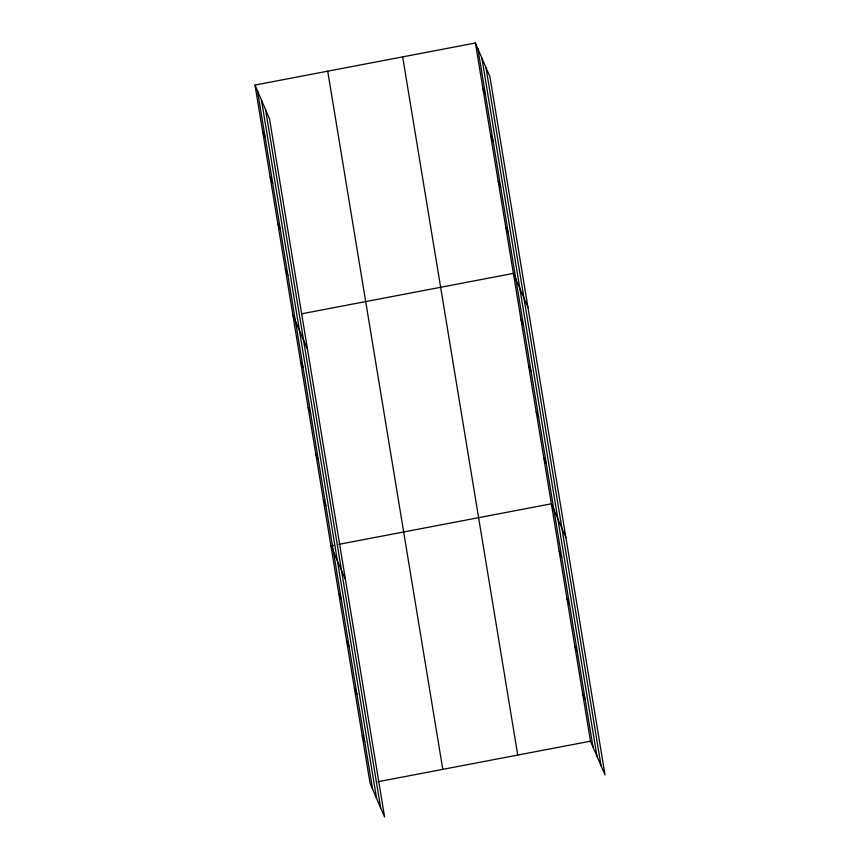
<?xml version="1.0" encoding="UTF-8"?>
<svg xmlns="http://www.w3.org/2000/svg" width="860" height="860" viewBox="0 0 860 860"><rect width="100%" height="100%" fill="white"/><g stroke="black" fill="none" stroke-linecap="round" stroke-linejoin="round"><path stroke-width="1.29" d="M254.979 85.065L269.513 118.82L384.603 817L370.058 783.245L254.979 85.065L475.397 43L489.931 76.755L605.021 774.935L590.487 741.18L475.397 43M302.053 313.728L513.377 273.405L527.911 307.16M333.529 545.369L330.939 545.863L345.473 579.618M338.733 544.369L551.357 503.799L565.891 537.554M377.852 781.751L590.487 741.18M482.998 89.085L485.513 94.933M490.587 135.16L493.113 141.008M498.187 181.245L500.703 187.093M505.777 227.32L508.303 233.167M520.966 319.479L523.493 325.327M528.567 365.565L531.082 371.412M536.167 411.639L538.683 417.487M543.756 457.724L546.272 463.572M559.183 551.282L561.698 557.13M567.009 598.754L569.524 604.601M574.835 646.226L577.35 652.073M582.661 693.708L585.176 699.556M262.569 131.139L265.095 136.987M270.169 177.225L272.684 183.072M277.769 223.299L280.285 229.147M285.359 269.384L287.874 275.232M292.959 315.459L307.493 349.214M300.548 361.544L303.075 367.392M308.149 407.618L310.664 413.466M315.738 453.704L318.264 459.552M323.338 499.778L325.854 505.626M338.765 593.336L341.28 599.183M346.591 640.818L349.106 646.666M354.417 688.29L356.932 694.138M362.243 735.762L364.758 741.61M485.975 67.553L601.054 765.733M481.879 58.061L596.969 756.241M477.913 48.848L593.002 747.028M402.663 56.878L517.741 755.058M327.714 71.176L442.803 769.367M265.546 109.607L380.636 807.787M261.462 100.115L376.551 798.306M257.495 90.913L372.584 789.093"/></g></svg>
